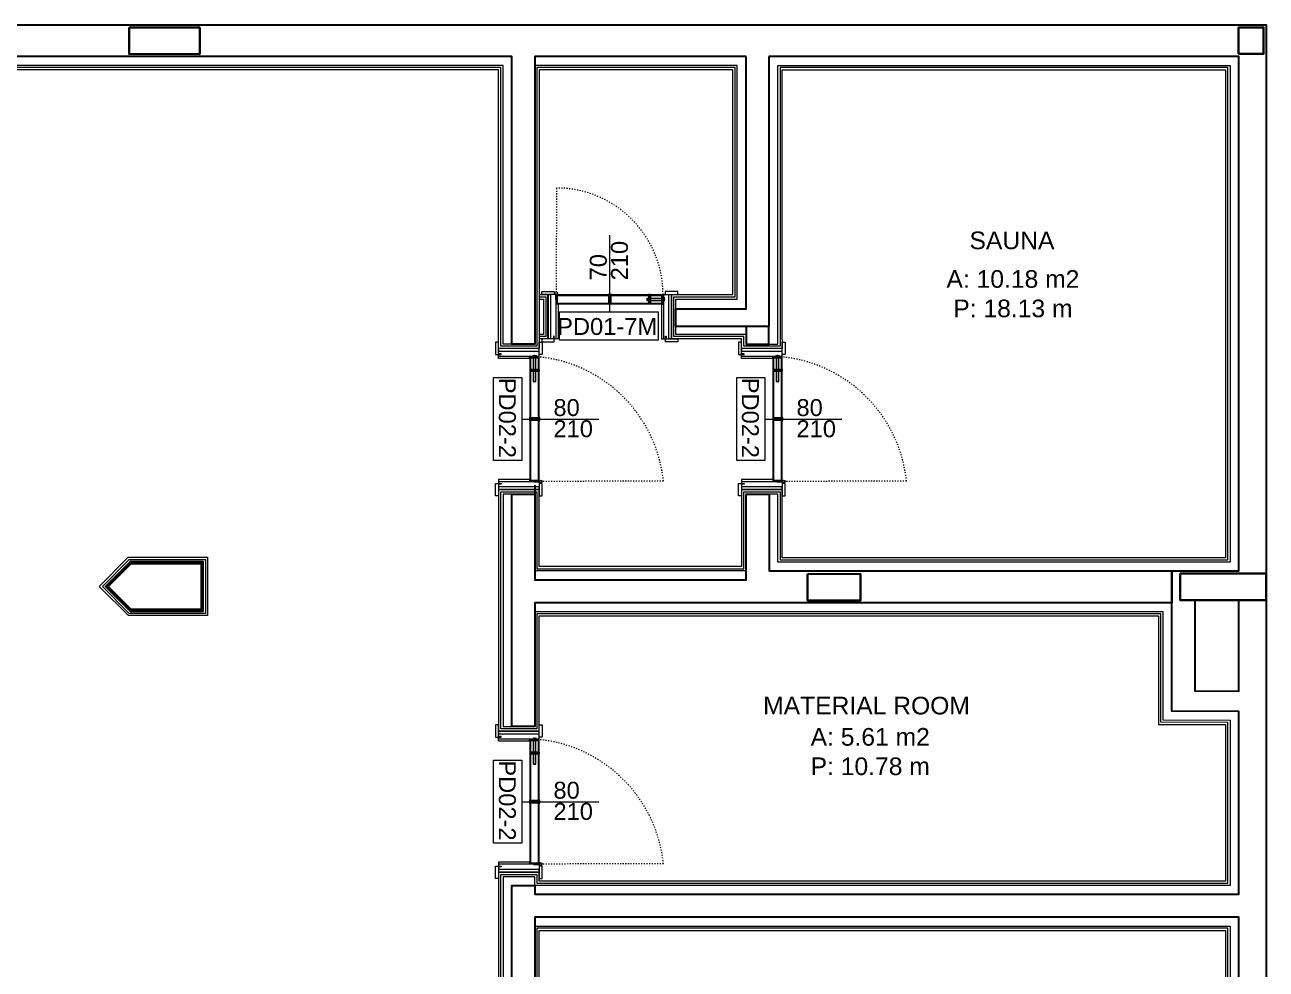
# Model space of a CAD drawing. Header units: centimetres. Extents: x 118932 to 154602, y -32682 to -23521.
# Drawn here: x 126070 to 126774, y -25471 to -24936 of the extents above; entities that cross this region are included whole.
import ezdxf

# ---------------------------------------------------------------- set-up
doc = ezdxf.new("R2010")
doc.units = ezdxf.units.CM
doc.header["$LTSCALE"] = 50
doc.header["$MEASUREMENT"] = 0
doc.linetypes.add('ACAD_ISO03W100', pattern=[30, 12, -18])
for name, color, linetype, lineweight, true_color in [('GEN_00_BL_Yazı', 7, 'Continuous', 0, 0x4f5250), ('GEN_00_BL_Ölçü Dış', 7, 'Continuous', 5, 0x766a5e), ('GEN_01_TA_Kolon', 7, 'Continuous', 35, 0xd05d28), ('GEN_02_TF_Kapı', 7, 'Continuous', 9, 0x4a3526), ('GEN_05_ML_Ahşap', 7, 'Continuous', 9, 0x745e3d), ('GEN_05_ML_Alçıpan_giydirme', 7, 'Continuous', 18, 0x7ebab5), ('GEN_06_GR_İnce', 7, 'Continuous', 13, 0xb0b0a9), ('KALACAK DUVARLAR', 7, 'Continuous', 30, 0x005387)]:
    doc.layers.add(name, color=color, linetype=linetype, lineweight=lineweight, true_color=true_color)
doc.layers.add('GEN_01_TA_Duvar', color=250, linetype='Continuous', lineweight=30)
doc.styles.add('ARIAL', font='arial.ttf')
doc.styles.add('arial_1_18', font='arial.ttf', dxfattribs={"height": 0.2})

# ---------------------------------------------------------------- blocks, each defined once
blk = doc.blocks.new('LEVEL -1_E BLOK_KOLON')
at = {"layer": 'GEN_01_TA_Kolon', "elevation": 0}
blk.add_lwpolyline([(51996.42, 12554.02), (51996.38, 12539.02), (52036.38, 12538.9), (52036.42, 12553.9), (51996.42, 12554.02)], dxfattribs=at)
for points in [[(52625.14, 12538.96), (52639.26, 12538.96), (52639.26, 12553.96), (52625.14, 12553.96)], [(51997.41, 12224.22), (52037.34, 12224.25), (52037.32, 12250.25), (51997.39, 12250.22), (51984.4, 12237.21)], [(52380.84, 12244.28), (52410.83, 12244.3), (52410.84, 12229.27), (52380.85, 12229.24)], [(52591.98, 12244.56), (52591.94, 12229.56), (52640.76, 12229.56), (52640.76, 12244.56)]]:
    blk.add_lwpolyline(points, close=True, dxfattribs=at)
blk = doc.blocks.new('KALACAK DUVARLAR LEVEL -1 E BLOK')
at = {"layer": 'KALACAK DUVARLAR', "flags": 128}
for points in [[(-294.75, 2024.13), (-414.48, 2024.13), (-414.48, 1861.25), (-427.48, 1861.25), (-427.48, 2024.13), (-1321.92, 2024.13)], [(-1376.44, 2042.13), (0, 2042.13), (0, 0)], [(-15.48, 1232.82), (-15.48, 1536.47), (-414.48, 1536.47), (-414.48, 1337.86)], [(-427.48, 1337.86), (-427.48, 1554.47), (-414.48, 1554.47), (-414.48, 1549.47), (-15.48, 1549.47), (-15.48, 1653.13), (-53.48, 1653.24), (-53.48, 1732.68), (-15.48, 1732.68), (-15.48, 2024.13), (-281.75, 2024.13)], [(-414.48, 1781.25), (-414.48, 1727.71), (-294.74, 1727.71), (-294.75, 1776.26), (-281.74, 1776.26), (-281.74, 1732.68), (-53.48, 1732.68), (-53.48, 1714.71), (-414.48, 1714.71), (-414.48, 1644.47), (-427.48, 1644.47), (-427.48, 1776.26), (-414.48, 1776.26)], [(-15.48, 1716.23), (-40.48, 1716.21), (-40.48, 1664.71), (-15.48, 1664.63), (-15.48, 1716.23)]]:
    blk.add_lwpolyline(points, dxfattribs=at)
blk = doc.blocks.new('LEVEL -1_ ALÇIPAN DUVARLAR')
at = {"layer": 'GEN_05_ML_Alçıpan_giydirme', "elevation": 0}
for points in [[(131.83, 1319.73), (126.83, 1319.73), (92.1, 1319.73), (92.1, 1339.73), (126.83, 1339.73), (126.83, 1472.11), (12.1, 1472.11), (12.1, 1314.23), (-5.9, 1314.23), (-5.9, 1472.11), (-890.34, 1472.11), (-890.34, 1435.5), (-926.55, 1435.59), (-926.55, 1076.97), (-924.26, 1074.69)], [(404.85, 692.05), (404.85, 983.19), (13.35, 983.19), (13.35, 779.43)], [(-7.15, 779.43), (-7.15, 1013.69), (13.35, 1013.69), (13.35, 1008.7), (404.85, 1008.7), (404.85, 1099.88), (366.85, 1099.99), (366.85, 1161.43), (13.35, 1161.43), (13.35, 1096.2), (-7.15, 1096.2), (-7.15, 1230.49), (13.35, 1230.49), (13.35, 1186.93), (130.58, 1186.94), (130.58, 1230.49), (151.08, 1230.49), (151.08, 1191.91), (366.85, 1191.9), (404.85, 1191.9), (404.85, 1470.86), (151.08, 1470.86), (151.08, 1316.73), (151.08, 1312.98), (130.58, 1312.98), (130.58, 1318.48), (125.58, 1318.48), (90.85, 1318.48), (90.85, 1340.98), (125.58, 1340.98), (125.58, 1470.86), (13.35, 1470.86), (13.35, 1312.98), (-7.15, 1312.98), (-7.15, 1470.86), (-889.09, 1470.86)], [(131.83, 1317.23), (131.83, 1314.23), (149.83, 1314.23), (149.83, 1316.73), (149.83, 1472.11), (406.1, 1472.11), (406.1, 1190.65), (368.1, 1190.65), (149.83, 1190.66), (149.83, 1229.24), (131.83, 1229.24), (131.83, 1185.69), (12.1, 1185.68), (12.1, 1229.24), (-5.9, 1229.24), (-5.9, 1097.45), (12.1, 1097.45), (12.1, 1162.68), (368.1, 1162.68), (368.1, 1101.24), (406.1, 1101.13), (406.1, 1007.45), (12.1, 1007.45), (12.1, 1012.44), (-5.9, 1012.44), (-5.9, 780.84)], [(12.1, 780.84), (12.1, 984.44), (406.1, 984.44), (406.1, 690.8)], [(152.33, 1316.73), (152.33, 1311.73), (129.33, 1311.73), (129.33, 1317.23), (124.33, 1317.23), (89.6, 1317.23), (89.6, 1342.23), (124.33, 1342.23), (124.33, 1469.61), (14.6, 1469.61), (14.6, 1311.73), (-8.4, 1311.73), (-8.4, 1469.61), (-887.84, 1469.61), (-887.84, 1432.99), (-924.05, 1433.09), (-924.05, 1078.01), (-922.5, 1076.47), (-927.78, 1071.14)], [(152.33, 1316.73), (152.33, 1469.61), (403.6, 1469.61), (403.6, 1193.15), (365.6, 1193.15), (152.33, 1193.16), (152.33, 1231.74), (129.33, 1231.74), (129.33, 1188.19), (14.6, 1188.18), (14.6, 1231.74), (-8.4, 1231.74), (-8.4, 1094.95), (14.6, 1094.95), (14.6, 1160.18), (365.6, 1160.18), (365.6, 1098.74), (403.6, 1098.63), (403.6, 1009.95), (14.6, 1009.95), (14.6, 1014.94), (-8.4, 1014.94), (-8.4, 778.18)], [(14.6, 778.18), (14.6, 981.94), (403.6, 981.94), (403.6, 693.3)], [(14.6, 1342.23), (19.6, 1342.23), (19.6, 1317.23), (14.6, 1317.23)], [(14.6, 1340.98), (18.35, 1340.98), (18.35, 1318.48), (14.6, 1318.48)], [(14.6, 1339.73), (17.1, 1339.73), (17.1, 1319.73), (14.6, 1319.73)]]:
    blk.add_lwpolyline(points, dxfattribs=at)
blk = doc.blocks.new('PD01-7M')
at = {"layer": 'GEN_02_TF_Kapı'}
for p, q in [((4.5, 0), (0, 0)), ((4.2, 0.14), (4.2, -3)), ((4.5, 0.01), (4.5, -3)), ((4.5, 0), (4.5, -25)), ((4.8, 0.01), (4.8, -3)), ((4.8, 0), (65.2, 0)), ((4.8, -5.2), (4.8, 0)), ((5.1, 0.14), (5.1, -3)), ((34.31, 0), (34.31, -5.2, 0)), ((35.7, 0), (35.7, -5.2, 0)), ((57.07, 0), (57.07, -5.2, 0)), ((58.07, 0), (58.07, -5.2, 0)), ((65.2, -5.2), (65.2, 0)), ((65.5, 0), (65.52, -25)), ((65.5, 0), (70, 0)), ((4.5, -3), (4.2, -3)), ((4.82, -2.6), (4.5, -2.26)), ((4.82, -2.6), (4.5, -2.26)), ((4.82, -2.6), (4.5, -3.01)), ((5.7, -5.4), (4.5, -5.4)), ((4.8, -0.4), (65.2, -0.4)), ((4.8, -2.54), (4.8, -2.12)), ((4.8, -2.55), (4.82, -2.55)), ((4.8, -2.65), (4.8, -2.55)), ((4.8, -2.65), (4.82, -2.65)), ((4.8, -3.08), (4.8, -2.66)), ((5.1, -3), (4.8, -3)), ((4.8, -4.8), (65.2, -4.8)), ((4.8, -5.2), (65.2, -5.2)), ((4.82, -2.1), (5.18, -2.1)), ((4.82, -2.45), (4.82, -2.55)), ((4.82, -2.45), (4.93, -2.45)), ((4.82, -2.65), (4.82, -2.55)), ((4.82, -2.65), (4.82, -2.75)), ((4.82, -2.75), (4.93, -2.75)), ((5.18, -3.1), (4.82, -3.1)), ((4.93, -2.12), (4.93, -3.08)), ((4.93, -2.45), (4.93, -2.75)), ((5.2, -2.12), (5.2, -3.08)), ((5.4, -4.8), (5.4, -0.4)), ((5.7, -5.4), (5.7, -25)), ((34.41, -5.2), (35.6, -5.2)), ((64.3, -5.4), (64.32, -25)), ((64.3, -5.4), (65.5, -5.4)), ((64.6, -4.8), (64.6, -0.4)), ((64.8, -2.12), (64.8, -3.08)), ((65.18, -2.1), (64.82, -2.1)), ((64.82, -2.12), (64.82, -3.08)), ((65.18, -2.12), (64.82, -2.12)), ((64.82, -3.08), (65.18, -3.08)), ((64.82, -3.1), (65.18, -3.1)), ((65.07, -2.12), (65.07, -3.08)), ((65.18, -2.45), (65.07, -2.45)), ((65.07, -2.45), (65.07, -2.75)), ((65.18, -2.75), (65.07, -2.75)), ((65.18, -2.54), (65.18, -2.12)), ((65.18, -2.6), (65.5, -2.26)), ((65.18, -2.6), (65.5, -2.26)), ((65.18, -2.45), (65.18, -2.55)), ((65.18, -2.54), (65.2, -2.54)), ((65.2, -2.55), (65.18, -2.55)), ((65.18, -2.65), (65.18, -2.55)), ((65.18, -2.6), (65.5, -3.01)), ((65.18, -2.65), (65.18, -2.75)), ((65.2, -2.65), (65.18, -2.65)), ((65.18, -3.08), (65.18, -2.66)), ((65.18, -2.66), (65.2, -2.66)), ((65.2, -2.06), (65.2, -3.11)), ((66.2, -2.73), (65.2, -2.06)), ((65.2, -2.54), (65.2, -2.12)), ((65.2, -2.65), (65.2, -2.55)), ((65.2, -3.08), (65.2, -2.66)), ((66.2, -2.99), (65.2, -3.11)), ((65.2, -3.11), (65.2, -2.99)), ((65.7, -1.47), (65.8, -1.47)), ((65.8, -3.69), (65.7, -3.69)), ((65.8, -1.47), (65.8, -2.46)), ((65.8, -3.04), (65.8, -3.69)), ((66.2, -2.99), (66.2, -2.73)), ((3.1, -25), (0, -25)), ((3.5, -23.5), (3.1, -23.5)), ((3.1, -23.5), (3.1, -25)), ((3.5, -25), (3.5, -23.5)), ((5.7, -25), (3.5, -25)), ((64.32, -25), (66.52, -25)), ((66.52, -25), (66.52, -23.5)), ((66.52, -23.5), (66.92, -23.5)), ((66.92, -23.5), (66.92, -25))]:
    blk.add_line(p, q, dxfattribs=at)
at = {"layer": 'GEN_02_TF_Kapı', "linetype": 'ACAD_ISO03W100', "ltscale": 0.001}
blk.add_lwpolyline([(65.2, 0, 0.414214), (4.8, 60.4), (4.65, 0.8)], format="xyb", dxfattribs=at)
at = {"layer": 'GEN_02_TF_Kapı'}
for points in [[(3.5, 0), (-3.5, 0), (-3.5, 1.75), (3.5, 1.75)], [(0, 0), (1.5, 0), (1.5, -25), (0, -25)], [(36, 0), (34, 0), (34, 0.2), (34.4, 0.3), (35.6, 0.3), (36, 0.2)], [(34.41, 0), (34.31, 0), (34.31, -5.2), (34.41, -5.2)], [(35.6, -5.2), (34.4, -5.2), (34.4, 0), (35.6, 0)], [(35.6, 0), (35.7, 0), (35.7, -5.2), (35.6, -5.2)], [(57.17, 0), (57.07, 0), (57.07, -5.2), (57.17, -5.2)], [(57.07, 0), (57.17, 0), (57.17, -5.2), (57.07, -5.2)], [(57.17, -5.2), (57.97, -5.2), (57.97, 0), (57.17, 0)], [(57.97, 0), (58.07, 0), (58.07, -5.2), (57.97, -5.2)], [(58.07, 0), (57.97, 0), (57.97, -5.2), (58.07, -5.2)], [(66.5, 0), (73.5, 0), (73.5, 1.75), (66.5, 1.75)], [(68.5, 0), (70, 0), (70.02, -25), (68.52, -25)], [(36.01, -5.4), (34.01, -5.4), (34.01, -5.2), (36.01, -5.2)], [(56.25, -1.95), (65.1, -1.95), (65.1, -3.47), (56.25, -3.47)], [(56.35, -2.05), (65, -2.05), (65, -3.37), (56.35, -3.37)], [(65.2, -3.47), (65, -3.47), (65, -1.55), (65.2, -1.55)], [(65.7, -3.69), (65.5, -3.69), (65.5, -1.47), (65.7, -1.47)]]:
    blk.add_lwpolyline(points, close=True, dxfattribs=at)
for points in [[(4.8, -2.54), (4.82, -2.54), (4.82, -2.12), (5.18, -2.12), (5.18, -3.08), (4.82, -3.08), (4.82, -2.66), (4.8, -2.66)], [(3.1, -25), (-3.5, -25), (-3.5, -26.75), (3.5, -26.75), (3.5, -25)], [(66.92, -25), (73.52, -25), (73.52, -26.75), (66.52, -26.75), (66.52, -25)]]:
    blk.add_lwpolyline(points, dxfattribs=at)
blk.add_circle((4.65, 0.8), 0.8, dxfattribs=at)
for centre, start, end in [((4.82, -2.12), 91.54328, 178.45672), ((4.82, -3.08), 181.54328, 268.45672), ((5.18, -2.12), 1.54328, 88.45672), ((5.18, -3.08), 271.54328, 358.45672), ((64.82, -2.12), 91.54328, 178.45672), ((64.82, -3.08), 181.54328, 268.45672), ((65.18, -2.12), 1.54328, 88.45672), ((65.18, -3.08), 271.54328, 358.45672)]:
    blk.add_arc(centre, 0.0206, start, end, dxfattribs=at)
at = {"layer": 'GEN_05_ML_Ahşap'}
blk.add_lwpolyline([(35, -9.81), (35, 33.75)], dxfattribs=at)
blk.add_lwpolyline([(62.48, -25.81), (6.62, -25.81), (6.62, -9.81), (62.48, -9.81)], close=True, dxfattribs=at)
at = {"layer": 'GEN_00_BL_Yazı', "char_height": 9.6, "attachment_point": 7, "rotation": 90, "style": 'arial_1_18'}
for s, insert in [('\\A1;210', (45.44, 8.09)), ('\\A1;70', (33.44, 8.07))]:
    blk.add_mtext_dynamic_manual_height_columns(s, width=2834.1518, gutter_width=1500, heights=[310.23], dxfattribs=dict(at, insert=insert))
at = {"layer": 'GEN_00_BL_Yazı', "insert": (61.85, -22.98), "char_height": 9.6, "attachment_point": 9, "style": 'arial_1_18'}
blk.add_mtext_dynamic_manual_height_columns('\\A1;PD01-7M', width=2834.1518, gutter_width=1500, heights=[310.23], dxfattribs=at)
blk = doc.blocks.new('PD02-2')
at = {"layer": 'GEN_02_TF_Kapı'}
for p, q in [((-75.5, 0), (-80, 0)), ((-75.5, 0), (-75.5, -23)), ((-68.07, 0), (-68.07, -5.2, 0)), ((-67.07, 0), (-67.07, -5.2, 0)), ((-40.7, 0), (-40.7, -5.2, 0)), ((-39.31, 0), (-39.31, -5.2, 0)), ((-5.1, 0.14), (-5.1, -3)), ((-4.8, 0.01), (-4.8, -3)), ((-4.5, 0.01), (-4.5, -3)), ((-4.2, 0.14), (-4.2, -3)), ((-76.2, -2.73), (-75.2, -2.06)), ((-76.2, -2.99), (-76.2, -2.73)), ((-76.2, -2.99), (-75.2, -3.11)), ((-75.8, -1.47), (-75.8, -2.46)), ((-75.7, -1.47), (-75.8, -1.47)), ((-75.8, -3.04), (-75.8, -3.69)), ((-75.8, -3.69), (-75.7, -3.69)), ((-75.18, -2.6), (-75.5, -2.26)), ((-75.18, -2.6), (-75.5, -2.26)), ((-75.18, -2.6), (-75.5, -3.01)), ((-74.3, -5.4), (-75.5, -5.4)), ((-4.8, 0), (-75.2, 0)), ((-75.2, -5.2), (-75.2, 0)), ((-4.8, -0.4), (-75.2, -0.4)), ((-75.2, -2.06), (-75.2, -3.11)), ((-75.2, -2.54), (-75.2, -2.12)), ((-75.18, -2.54), (-75.2, -2.54)), ((-75.2, -2.55), (-75.18, -2.55)), ((-75.2, -2.65), (-75.2, -2.55)), ((-75.2, -2.65), (-75.18, -2.65)), ((-75.2, -3.08), (-75.2, -2.66)), ((-75.18, -2.66), (-75.2, -2.66)), ((-75.2, -3.11), (-75.2, -2.99)), ((-4.8, -4.8), (-75.2, -4.8)), ((-4.8, -5.2), (-75.2, -5.2)), ((-75.18, -2.1), (-74.82, -2.1)), ((-75.18, -2.54), (-75.18, -2.12)), ((-75.18, -2.12), (-74.82, -2.12)), ((-75.18, -2.45), (-75.18, -2.55)), ((-75.18, -2.45), (-75.07, -2.45)), ((-75.18, -2.65), (-75.18, -2.55)), ((-75.18, -2.65), (-75.18, -2.75)), ((-75.18, -3.08), (-75.18, -2.66)), ((-75.18, -2.75), (-75.07, -2.75)), ((-74.82, -3.08), (-75.18, -3.08)), ((-74.82, -3.1), (-75.18, -3.1)), ((-75.07, -2.12), (-75.07, -3.08)), ((-75.07, -2.45), (-75.07, -2.75)), ((-74.82, -2.12), (-74.82, -3.08)), ((-74.8, -2.12), (-74.8, -3.08)), ((-74.6, -4.8), (-74.6, -0.4)), ((-74.3, -5.4), (-74.3, -23)), ((-39.41, -5.2), (-40.6, -5.2)), ((-5.7, -5.4), (-5.7, -23)), ((-5.7, -5.4), (-4.5, -5.4)), ((-5.4, -4.8), (-5.4, -0.4)), ((-5.2, -2.12), (-5.2, -3.08)), ((-4.82, -2.1), (-5.18, -2.1)), ((-5.18, -3.1), (-4.82, -3.1)), ((-5.1, -3), (-4.8, -3)), ((-4.93, -2.12), (-4.93, -3.08)), ((-4.82, -2.45), (-4.93, -2.45)), ((-4.93, -2.45), (-4.93, -2.75)), ((-4.82, -2.75), (-4.93, -2.75)), ((-4.82, -2.6), (-4.5, -2.26)), ((-4.82, -2.6), (-4.5, -2.26)), ((-4.82, -2.45), (-4.82, -2.55)), ((-4.8, -2.55), (-4.82, -2.55)), ((-4.82, -2.65), (-4.82, -2.55)), ((-4.82, -2.6), (-4.5, -3.01)), ((-4.82, -2.65), (-4.82, -2.75)), ((-4.8, -2.65), (-4.82, -2.65)), ((-4.8, -5.2), (-4.8, 0)), ((-4.8, -2.54), (-4.8, -2.12)), ((-4.8, -2.65), (-4.8, -2.55)), ((-4.8, -3.08), (-4.8, -2.66)), ((-4.5, 0), (-4.5, -23)), ((-4.5, 0), (0, 0)), ((-4.5, -3), (-4.2, -3)), ((-76.5, -21.5), (-76.9, -21.5)), ((-76.9, -21.5), (-76.9, -23)), ((-76.5, -23), (-76.5, -21.5)), ((-74.3, -23), (-76.5, -23)), ((-5.7, -23), (-3.5, -23)), ((-3.5, -23), (-3.5, -21.5)), ((-3.5, -21.5), (-3.1, -21.5)), ((-3.1, -21.5), (-3.1, -23)), ((-3.1, -23), (0, -23))]:
    blk.add_line(p, q, dxfattribs=at)
at = {"layer": 'GEN_02_TF_Kapı', "linetype": 'ACAD_ISO03W100', "ltscale": 0.001}
blk.add_lwpolyline([(-75.2, 0, -0.355376), (-4.8, 70.4), (-4.65, 0.8)], format="xyb", dxfattribs=at)
at = {"layer": 'GEN_02_TF_Kapı'}
for points in [[(-76.5, 0), (-83.5, 0), (-83.5, 1.75), (-76.5, 1.75)], [(-78.5, 0), (-80, 0), (-80, -23), (-78.5, -23)], [(-67.97, 0), (-68.07, 0), (-68.07, -5.2), (-67.97, -5.2)], [(-68.07, 0), (-67.97, 0), (-67.97, -5.2), (-68.07, -5.2)], [(-67.17, -5.2), (-67.97, -5.2), (-67.97, 0), (-67.17, 0)], [(-67.17, 0), (-67.07, 0), (-67.07, -5.2), (-67.17, -5.2)], [(-67.07, 0), (-67.17, 0), (-67.17, -5.2), (-67.07, -5.2)], [(-41, 0), (-39, 0), (-39, 0.2), (-39.4, 0.3), (-40.6, 0.3), (-41, 0.2)], [(-40.6, 0), (-40.7, 0), (-40.7, -5.2), (-40.6, -5.2)], [(-40.6, -5.2), (-39.4, -5.2), (-39.4, 0), (-40.6, 0)], [(-39.41, 0), (-39.31, 0), (-39.31, -5.2), (-39.41, -5.2)], [(-3.5, 0), (3.5, 0), (3.5, 1.75), (-3.5, 1.75)], [(-75.7, -3.69), (-75.5, -3.69), (-75.5, -1.47), (-75.7, -1.47)], [(-75.2, -3.47), (-75, -3.47), (-75, -1.55), (-75.2, -1.55)], [(-61.25, -1.95), (-75.1, -1.95), (-75.1, -3.47), (-61.25, -3.47)], [(-61.35, -2.05), (-75, -2.05), (-75, -3.37), (-61.35, -3.37)], [(-41.01, -5.4), (-39.01, -5.4), (-39.01, -5.2), (-41.01, -5.2)], [(0, 0), (-1.5, 0), (-1.5, -23), (0, -23)]]:
    blk.add_lwpolyline(points, close=True, dxfattribs=at)
for points in [[(-4.8, -2.54), (-4.82, -2.54), (-4.82, -2.12), (-5.18, -2.12), (-5.18, -3.08), (-4.82, -3.08), (-4.82, -2.66), (-4.8, -2.66)], [(-76.9, -23), (-83.5, -23), (-83.5, -24.75), (-76.5, -24.75), (-76.5, -23)], [(-3.1, -23), (3.5, -23), (3.5, -24.75), (-3.5, -24.75), (-3.5, -23)]]:
    blk.add_lwpolyline(points, dxfattribs=at)
blk.add_circle((-4.65, 0.8), 0.8, dxfattribs=at)
for centre, start, end in [((-75.18, -2.12), 91.54328, 178.45672), ((-75.18, -3.08), 181.54328, 268.45672), ((-74.82, -2.12), 1.54328, 88.45672), ((-74.82, -3.08), 271.54328, 358.45672), ((-5.18, -2.12), 91.54328, 178.45672), ((-5.18, -3.08), 181.54328, 268.45672), ((-4.82, -2.12), 1.54328, 88.45672), ((-4.82, -3.08), 271.54328, 358.45672)]:
    blk.add_arc(centre, 0.0206, start, end, dxfattribs=at)
at = {"layer": 'GEN_05_ML_Ahşap'}
blk.add_lwpolyline([(-40, -9.81), (-40, 33.75)], dxfattribs=at)
blk.add_lwpolyline([(-16.55, -25.81), (-63.45, -25.81), (-63.45, -9.81), (-16.55, -9.81)], close=True, dxfattribs=at)
at = {"layer": 'GEN_00_BL_Yazı', "char_height": 9.6, "attachment_point": 7, "rotation": 90, "style": 'arial_1_18'}
for s, insert in [('\\A1;210', (-29.56, 8.09)), ('\\A1;80', (-41.56, 8.07))]:
    blk.add_mtext_dynamic_manual_height_columns(s, width=2834.1518, gutter_width=1500, heights=[310.23], dxfattribs=dict(at, insert=insert))
at = {"layer": 'GEN_00_BL_Yazı', "insert": (-17.94, -22.98), "char_height": 9.6, "attachment_point": 9, "style": 'arial_1_18'}
blk.add_mtext_dynamic_manual_height_columns('\\A1;PD02-2', width=2834.1518, gutter_width=1500, heights=[310.23], dxfattribs=at)
blk = doc.blocks.new('LEVEL -1 KAPILAR')
at = {"color": 5}
blk.add_blockref('PD01-7M', (-1450.86, 3399.77, 0), dxfattribs=at)
at = {"color": 1, "rotation": 270}
for p in [(-1455.84, 3289.28, 0), (-1318.11, 3289.28, 0), (-1455.84, 3072.48, 0)]:
    blk.add_blockref('PD02-2', p, dxfattribs=at)
blk = doc.blocks.new('tefrıslı mahal level -1 b blok')
at = {"layer": 'GEN_00_BL_Yazı', "char_height": 10, "width": 117.3326, "attachment_point": 1, "style": 'ARIAL'}
for s, insert in [('SAUNA', (-1576.27, 4759.21)), ('MATERIAL ROOM', (-1693.23, 4495.62))]:
    blk.add_mtext(s, dxfattribs=dict(at, insert=insert))
at = {"layer": 'GEN_00_BL_Yazı', "char_height": 10, "attachment_point": 2, "style": 'ARIAL'}
for s, insert in [('\\pxqc;\\PA: 10.18 m2\\PP: 18.13 m', (-1551.66, 4754.01)), ('\\pxqc;\\PA: 5.61 m2\\PP: 10.78 m', (-1632.53, 4494.58))]:
    blk.add_mtext(s, dxfattribs=dict(at, insert=insert))
blk = doc.blocks.new('LEVEL 1 ALCIPAN DUVAR')
at = {"layer": 'GEN_05_ML_Alçıpan_giydirme', "elevation": 0}
for points in [[(-24540.15, 1147.5), (-24540.15, 1114.47), (-24585.02, 1114.47), (-24601.55, 1130.93), (-24585.05, 1147.5)], [(-24541.4, 1146.25), (-24541.4, 1115.72), (-24584.51, 1115.72), (-24599.78, 1130.94), (-24584.53, 1146.25)]]:
    blk.add_lwpolyline(points, close=True, dxfattribs=at)

msp = doc.modelspace()

# ---------------------------------------------------------------- linework, layer by layer
at = {"layer": 'GEN_01_TA_Duvar', "elevation": 0, "flags": 128}
msp.add_lwpolyline([(126129.91, -25268.3), (126171.25, -25268.3), (126171.25, -25240.27), (126129.89, -25240.27), (126115.9, -25254.31)], close=True, dxfattribs=at)
at = {"layer": 'KALACAK DUVARLAR', "elevation": 0, "flags": 128}
msp.add_lwpolyline([(126491.92, -24954.06), (126491.92, -25106.93), (126439.19, -25106.93), (126439.19, -25096.93), (126478.92, -25096.93), (126478.92, -24954.06)], dxfattribs=at)
msp.add_lwpolyline([(126491.92, -25106.93), (126478.92, -25106.93), (126478.92, -25116.93), (126491.92, -25116.93)], close=True, dxfattribs=at)

# ---------------------------------------------------------------- block references
for name, p in [('LEVEL -1_E BLOK_KOLON', (74132.92, -37491.52)), ('KALACAK DUVARLAR LEVEL -1 E BLOK', (126773.67, -26978.19, 0)), ('LEVEL -1_ ALÇIPAN DUVARLAR', (126347.09, -26431.17))]:
    msp.add_blockref(name, p)
at = {"layer": 'GEN_00_BL_Ölçü Dış'}
msp.add_blockref('tefrıslı mahal level -1 b blok', (128181.82, -29812.4), dxfattribs=at)
at = {"layer": 'GEN_06_GR_İnce'}
msp.add_blockref('LEVEL -1 KAPILAR', (127817.53, -28488.7), dxfattribs=at)
at = {"layer": 'KALACAK DUVARLAR'}
msp.add_blockref('LEVEL 1 ALCIPAN DUVAR', (150713.9, -26385.26), dxfattribs=at)

doc.saveas('drawing.dxf')
